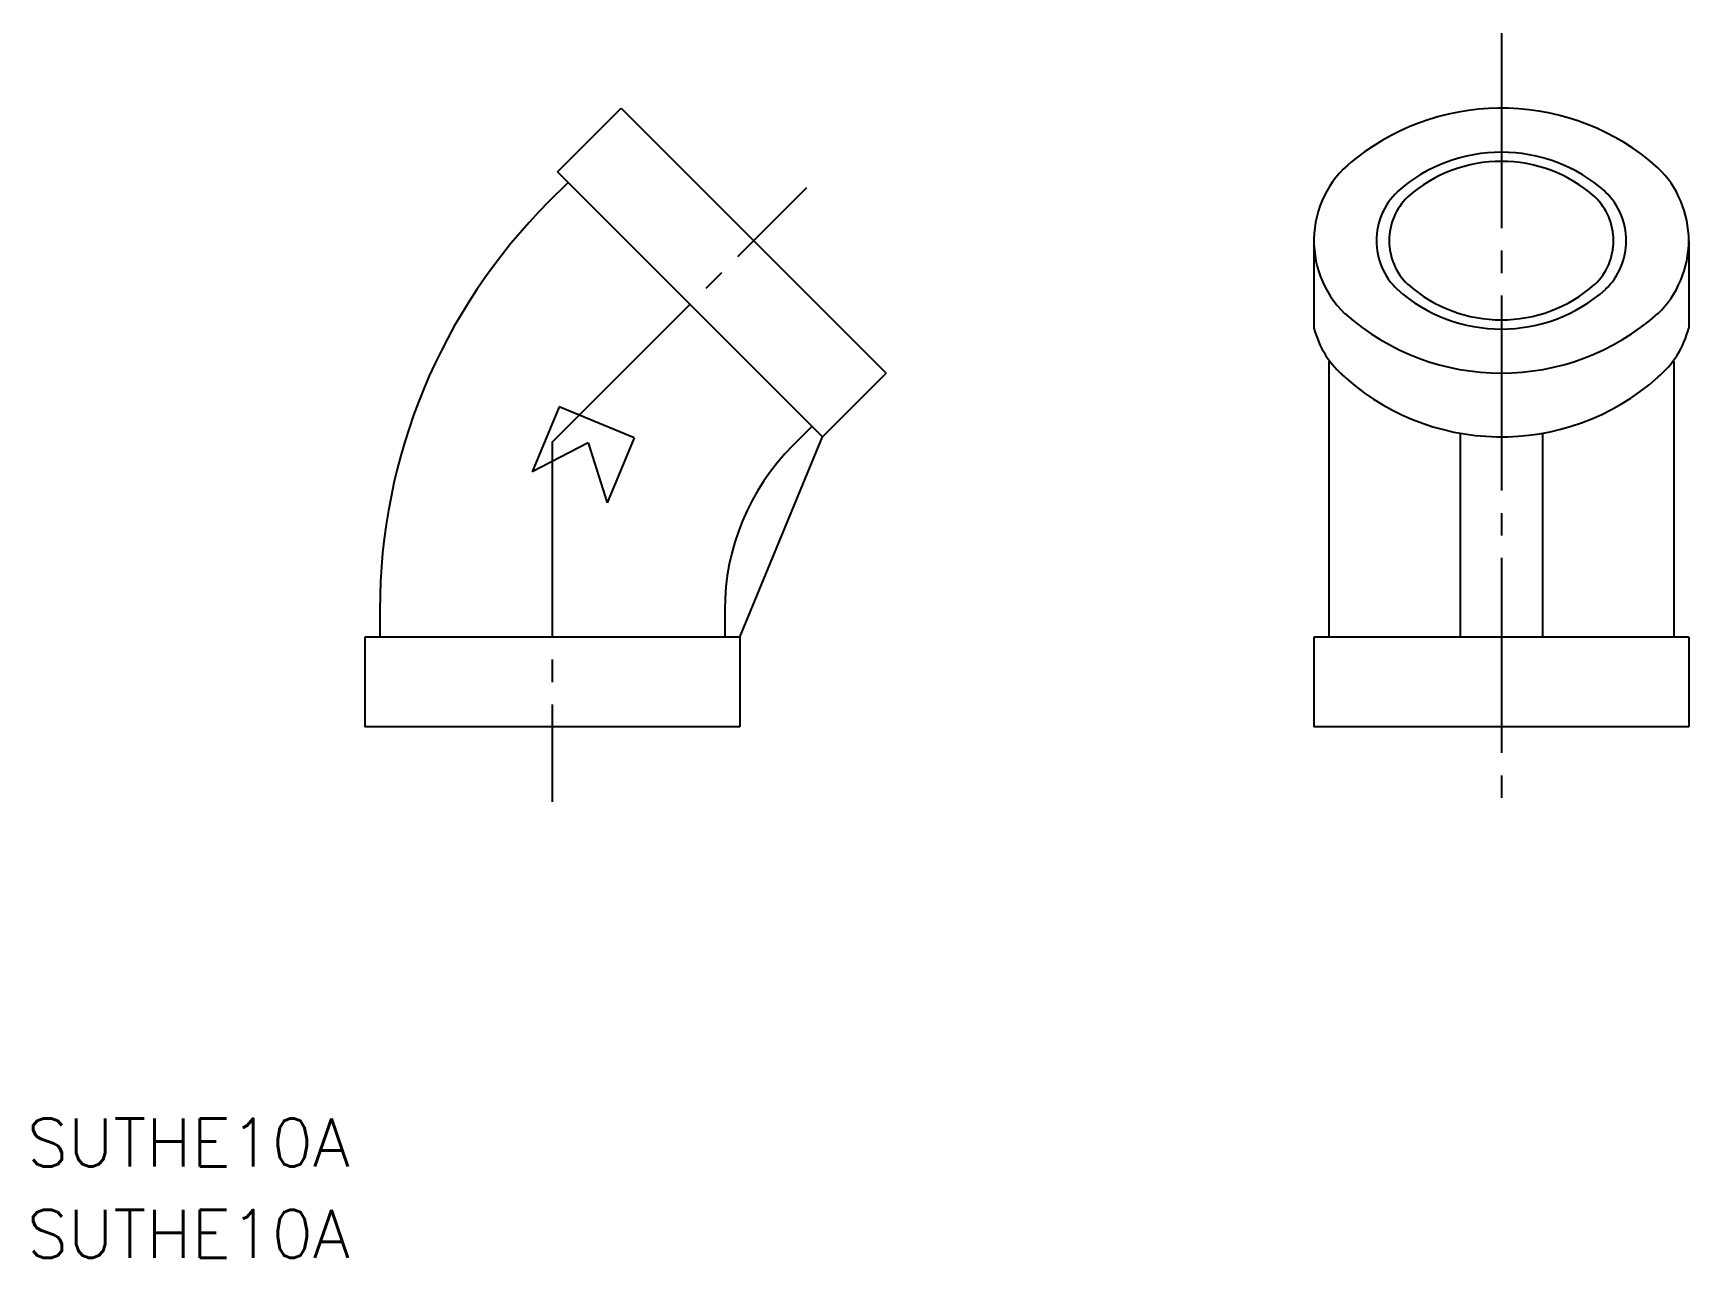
# Model space of a CAD drawing. Extents: x 47 to 158, y 151 to 233.
import ezdxf

# ---------------------------------------------------------------- set-up
doc = ezdxf.new("R2010")
doc.units = 0
doc.linetypes.add('CENTER', pattern=[17.5, 13, -1.5, 1.5, -1.5])
doc.layers.get('0').update_dxf_attribs({"linetype": 'CONTINUOUS'})
doc.layers.add('CENTER', color=1, linetype='CENTER')
doc.styles.get("Standard").update_dxf_attribs({"font": 'txt.shx', "bigfont": '@extfont2.shx'})

msp = doc.modelspace()

# ---------------------------------------------------------------- linework, layer by layer
at = {"color": 7, "linetype": 'CONTINUOUS'}
for p, q in [((82.11, 223.32), (86.36, 227.56)), ((86.36, 227.56), (104.03, 209.88)), ((82.11, 223.32), (99.79, 205.64)), ((81.54, 221.33), (82.82, 222.61)), ((132.55, 218.72), (132.55, 212.89)), ((157.55, 218.72), (157.55, 212.88)), ((99.79, 205.64), (104.03, 209.88)), ((133.55, 210.66), (133.55, 192.29)), ((156.55, 210.66), (156.55, 192.29)), ((82.22, 207.65), (80.41, 203.3)), ((87.22, 205.57), (82.22, 207.65)), ((87.22, 205.57), (85.41, 201.23)), ((94.26, 192.29), (99.79, 205.64)), ((97.8, 205.06), (99.08, 206.35)), ((142.3, 205.88), (142.3, 192.29)), ((147.8, 205.88), (147.8, 192.29)), ((84.15, 205.24), (80.41, 203.3)), ((84.15, 205.24), (85.41, 201.23)), ((70.26, 194.1), (70.26, 192.29)), ((93.26, 194.1), (93.26, 192.29)), ((94.26, 192.29), (69.26, 192.29)), ((69.26, 192.29), (69.26, 186.29)), ((94.26, 192.29), (94.26, 186.29)), ((157.55, 192.29), (132.55, 192.29)), ((132.55, 192.29), (132.55, 186.29)), ((157.55, 192.29), (157.55, 186.29)), ((94.26, 186.29), (69.26, 186.29)), ((157.55, 186.29), (132.55, 186.29))]:
    msp.add_line(p, q, dxfattribs=at)
for centre, radius, start, end in [((145.05, 211.87), 15.69, 48.3185, 128.1327), ((139.32, 218.72), 6.77, 125.7894, 225.9759), ((145.05, 214.16), 10.46, 48.311, 131.6888), ((145.05, 214.63), 9.38, 48.312, 131.6878), ((150.78, 218.72), 6.77, 314.0243, 45.9759), ((141.23, 218.72), 4.51, 134.0028, 225.997), ((148.87, 218.72), 4.51, 314.0028, 45.997), ((108.76, 194.1), 38.5, 135, 180), ((141.62, 218.72), 4.05, 134.0054, 225.9946), ((148.48, 218.72), 4.05, 314.0054, 45.9946), ((145.05, 223.29), 10.46, 228.3111, 311.6888), ((145.05, 222.82), 9.38, 228.312, 311.6878), ((145.05, 225.58), 15.69, 228.3185, 311.6815), ((138.7, 214.48), 6.35, 194.4736, 230), ((151.4, 214.48), 6.35, 310, 345.5264), ((145.05, 221.33), 15.69, 226.0328, 311.6815), ((108.76, 194.1), 15.5, 135, 180)]:
    msp.add_arc(centre, radius, start, end, dxfattribs=at)
at = {"layer": 'CENTER', "color": 1, "linetype": 'CENTER'}
for p, q in [((145.05, 232.56), (145.05, 181.29)), ((81.76, 205.29), (98.73, 222.26)), ((81.76, 205.29), (81.76, 181.29))]:
    msp.add_line(p, q, dxfattribs=at)

# ---------------------------------------------------------------- texts
at = {"color": 7, "linetype": 'CONTINUOUS'}
for p in [(46.73, 156.98), (46.73, 150.89)]:
    msp.add_text('SUTHE10A', height=3.2, dxfattribs=at).set_placement(p)

doc.saveas('drawing.dxf')
